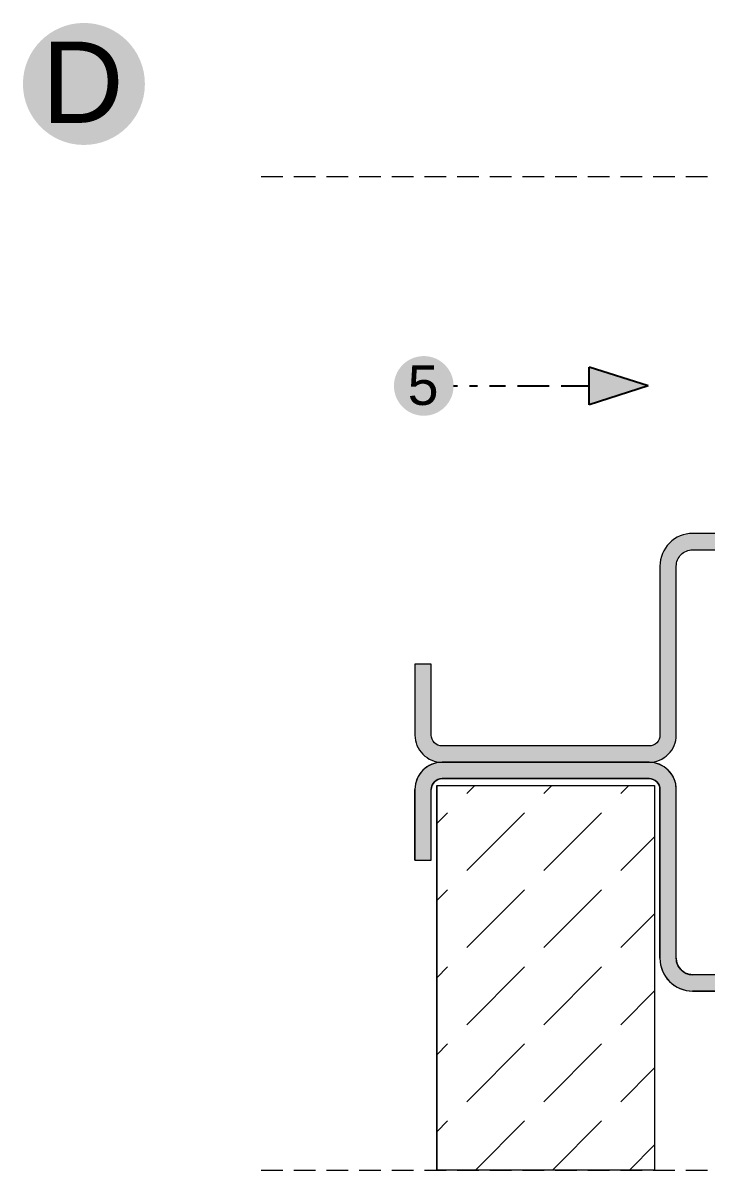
# Model space of a CAD drawing. Header units: millimetres. Extents: x -7826 to 55813, y 465 to 25965.
# Drawn here: x 53020 to 53647, y 16627 to 17680 of the extents above; entities that cross this region are included whole.
import ezdxf

# ---------------------------------------------------------------- set-up
doc = ezdxf.new("R2010")
doc.units = ezdxf.units.MM
doc.linetypes.add('Hidden Line', pattern=[30, 20, -10])
for name, color, linetype, lineweight in [('2D - Ogolne5', 161, 'Continuous', 25), ('2D Drafting - General102', 254, 'Continuous', 13), ('2D Drafting - General2', 251, 'Continuous', 15), ('2D Drafting - General5', 161, 'Continuous', 25), ('2D Drafting - General81', 251, 'Continuous', 20), ('Opisy - Tekst121', 255, 'Continuous', 0)]:
    doc.layers.add(name, color=color, linetype=linetype, lineweight=lineweight)
doc.styles.add('GENERATED_STYLE_5', font='arial.ttf')

msp = doc.modelspace()

# ---------------------------------------------------------------- hatches: boundary and pattern name
at = {"layer": '2D - Ogolne5', "linetype": 'Continuous'}
for points in [[(53019.73, 17624.24, 1), (53131.73, 17624.24, 1)], [(53360.44, 17347.07, 1), (53415.21, 17347.07, 1)]]:
    msp.add_hatch(color=256, dxfattribs=at).paths.add_polyline_path(points, flags=0)
at = {"layer": '2D Drafting - General102', "linetype": 'Continuous'}
h = msp.add_hatch(color=256, dxfattribs=at)
edge = h.paths.add_edge_path()
edge.add_arc((53404.69, 17026.63), 25, 180, 270)
edge.add_line((53404.69, 17001.63), (53594.69, 17001.63))
edge.add_arc((53594.69, 17026.63), 25, 270, 360)
edge.add_line((53619.69, 17026.63), (53619.69, 17181.63))
edge.add_arc((53634.69, 17181.63), 15, 90, 180, ccw=False)
edge.add_line((53634.69, 17196.63), (53739.69, 17196.63))
edge.add_arc((53739.69, 17226.63), 30, 270, 360)
edge.add_line((53769.69, 17226.63), (53769.69, 17296.1))
edge.add_line((53769.69, 17296.1), (53754.69, 17296.1))
edge.add_line((53754.69, 17296.1), (53754.69, 17278.22))
edge.add_line((53754.69, 17278.22), (53754.69, 17226.63))
edge.add_arc((53739.69, 17226.63), 15, 270, 360, ccw=False)
edge.add_line((53739.69, 17211.63), (53634.69, 17211.63))
edge.add_arc((53634.69, 17181.63), 30, 90, 180)
edge.add_line((53604.69, 17181.63), (53604.69, 17026.63))
edge.add_arc((53594.69, 17026.63), 10, -90, 0, ccw=False)
edge.add_line((53594.69, 17016.63), (53404.69, 17016.63))
edge.add_arc((53404.69, 17026.63), 10, 180, 270, ccw=False)
edge.add_line((53394.69, 17026.63), (53394.69, 17031.67))
edge.add_line((53394.69, 17031.67), (53394.69, 17033.17))
edge.add_line((53394.69, 17033.17), (53394.69, 17083.58))
edge.add_line((53394.69, 17083.58), (53394.69, 17091.63))
edge.add_line((53394.69, 17091.63), (53393.19, 17091.63))
edge.add_line((53393.19, 17091.63), (53379.69, 17091.63))
edge.add_line((53379.69, 17091.63), (53379.69, 17026.63))
h = msp.add_hatch(color=256, dxfattribs=at)
edge = h.paths.add_edge_path()
edge.add_arc((53404.69, 16976.63), 25, 90, 180)
edge.add_line((53379.69, 16976.63), (53379.69, 16911.63))
edge.add_line((53379.69, 16911.63), (53394.69, 16911.63))
edge.add_line((53394.69, 16911.63), (53394.69, 16976.63))
edge.add_arc((53404.69, 16976.63), 10, 90, 180, ccw=False)
edge.add_line((53404.69, 16986.63), (53594.69, 16986.63))
edge.add_arc((53594.69, 16976.63), 10, 0, 90, ccw=False)
edge.add_line((53604.69, 16976.63), (53604.69, 16821.63))
edge.add_arc((53634.69, 16821.63), 30, 180, 270)
edge.add_line((53634.69, 16791.63), (53754.69, 16791.63))
edge.add_arc((53754.69, 16821.63), 30, 270, 360)
edge.add_line((53784.69, 16821.63), (53784.69, 17076.47))
edge.add_line((53784.69, 17076.47), (53769.69, 17076.47))
edge.add_line((53769.69, 17076.47), (53769.69, 16821.63))
edge.add_arc((53754.69, 16821.63), 15, 270, 360, ccw=False)
edge.add_line((53754.69, 16806.63), (53634.69, 16806.63))
edge.add_arc((53634.69, 16821.63), 15, 180, 270, ccw=False)
edge.add_line((53619.69, 16821.63), (53619.69, 16976.63))
edge.add_arc((53594.69, 16976.63), 25, 360, 450)
edge.add_line((53594.69, 17001.63), (53404.69, 17001.63))
at = {"layer": '2D Drafting - General5', "linetype": 'Continuous'}
msp.add_hatch(color=256, dxfattribs=at).paths.add_polyline_path([(53539.7, 17364.34), (53539.7, 17329.79), (53593.8, 17347.07)], flags=0)
at = {"layer": '2D Drafting - General81', "linetype": 'Continuous'}
h = msp.add_hatch(dxfattribs=at)
h.set_pattern_fill('BETON', color=256, style=0, pattern_type=2)
h.set_pattern_definition([(45, (101934.74, -47303.21), (-70.71068, 70.71068), [75, -25]), (45, (101934.74, -47232.5), (-70.71068, 70.71068), [75, -25])])
h.paths.add_polyline_path([(53399.69, 16980.18), (53599.69, 16980.18), (53599.69, 16627.28), (53399.69, 16627.28)])

# ---------------------------------------------------------------- linework, layer by layer
at = {"layer": '2D - Ogolne5', "linetype": 'Continuous'}
for p, q in [((53539.7, 17329.79), (53539.7, 17364.34)), ((53593.8, 17347.07), (53539.7, 17364.34)), ((53415.21, 17347.07), (53418.87, 17347.07)), ((53429.85, 17347.07), (53437.17, 17347.07)), ((53448.15, 17347.07), (53462.79, 17347.07)), ((53473.76, 17347.07), (53503.04, 17347.07)), ((53514.02, 17347.07), (53539.7, 17347.07)), ((53593.8, 17347.07), (53539.7, 17329.79))]:
    msp.add_line(p, q, dxfattribs=at)
at = {"layer": '2D Drafting - General2', "linetype": 'Hidden Line'}
for p, q in [((53238.44, 17539.2), (54256.69, 17539.2)), ((53238.44, 16627.28), (54256.69, 16627.28))]:
    msp.add_line(p, q, dxfattribs=at)
at = {"layer": '2D Drafting - General2', "linetype": 'Continuous'}
for p, q in [((53594.69, 17001.63), (53404.69, 17001.63)), ((53594.69, 17001.63), (53404.69, 17001.63)), ((53594.69, 16986.63), (53404.69, 16986.63)), ((53379.69, 16911.63), (53379.69, 16976.63)), ((53394.69, 16911.63), (53394.69, 16976.63)), ((53399.78, 16980.18), (53399.78, 16627.28)), ((53399.78, 16980.18), (53599.78, 16980.18)), ((53599.78, 16980.18), (53599.78, 16627.28)), ((53604.69, 16821.63), (53604.69, 16976.63)), ((53619.69, 16821.63), (53619.69, 16976.63)), ((53379.69, 16911.63), (53394.69, 16911.63)), ((53754.69, 16806.63), (53634.69, 16806.63)), ((53754.69, 16791.63), (53634.69, 16791.63))]:
    msp.add_line(p, q, dxfattribs=at)
at = {"layer": '2D Drafting - General2', "linetype": 'Continuous', "flags": 128}
msp.add_lwpolyline([(53739.69, 17211.63), (53634.69, 17211.63, 0.4142136), (53604.69, 17181.63), (53604.69, 17026.63, -0.4142136), (53594.69, 17016.63), (53404.69, 17016.63, -0.4142136), (53394.69, 17026.63), (53394.69, 17031.67), (53394.69, 17033.17), (53394.69, 17083.58), (53394.69, 17091.63), (53393.19, 17091.63), (53379.69, 17091.63), (53379.69, 17026.63, 0.4142136), (53404.69, 17001.63), (53594.69, 17001.63, 0.4142136), (53619.69, 17026.63), (53619.69, 17181.63, -0.4142136), (53634.69, 17196.63), (53739.69, 17196.63, 0.4142136)], format="xyb", dxfattribs=at)
msp.add_lwpolyline([(53404.69, 17001.63, 0.4142136), (53379.69, 16976.63), (53379.69, 16911.63), (53394.69, 16911.63), (53394.69, 16976.63, -0.4142136), (53404.69, 16986.63), (53594.69, 16986.63, -0.4142136), (53604.69, 16976.63), (53604.69, 16821.63, 0.4142136), (53634.69, 16791.63), (53754.69, 16791.63, 0.4142136), (53784.69, 16821.63), (53784.69, 17076.47), (53769.69, 17076.47), (53769.69, 16821.63, -0.4142136), (53754.69, 16806.63), (53634.69, 16806.63, -0.4142136), (53619.69, 16821.63), (53619.69, 16976.63, 0.4142136), (53594.69, 17001.63)], format="xyb", close=True, dxfattribs=at)
msp.add_lwpolyline([(53399.69, 16980.18), (53599.69, 16980.18), (53599.69, 16627.28), (53399.69, 16627.28)], close=True, dxfattribs=at)
at = {"layer": '2D Drafting - General2', "linetype": 'Continuous'}
for centre, radius, start, end in [((53404.69, 16976.63), 25, 90, 180), ((53594.69, 16976.63), 25, 0, 90), ((53404.69, 16976.63), 10, 90, 180), ((53594.69, 16976.63), 10, 0, 90), ((53634.69, 16821.63), 30, 180, 270), ((53634.69, 16821.63), 15, 180, 270)]:
    msp.add_arc(centre, radius, start, end, dxfattribs=at)

# ---------------------------------------------------------------- texts
at = {"layer": 'Opisy - Tekst121', "linetype": 'Continuous', "attachment_point": 1, "style": 'GENERATED_STYLE_5'}
for s, insert, char_height in [('{D}', (53036.96, 17663.15), 74.641), ('{5}', (53373.04, 17366.09), 36.498)]:
    msp.add_mtext(s, dxfattribs=dict(at, insert=insert, char_height=char_height))

doc.saveas('drawing.dxf')
